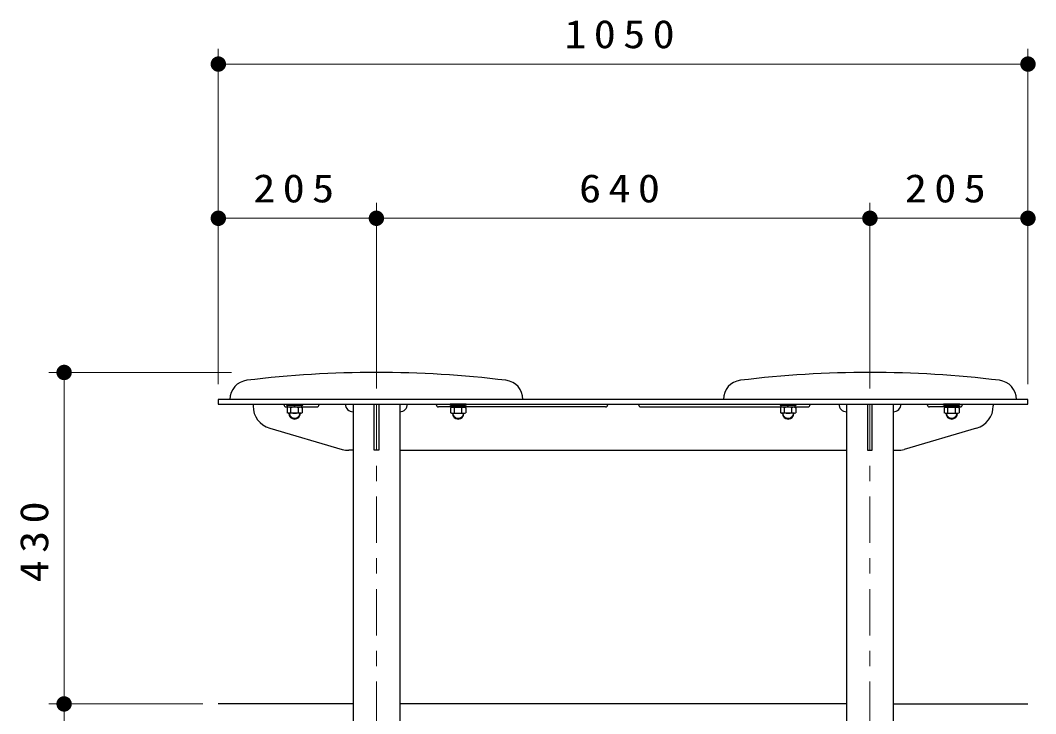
# Model space of a CAD drawing. Units: millimetres on the paper, scale 1:20. Extents: x -385 to 0, y 0 to 267.
# Drawn here: x -286.7 to -220.8, y 113.4 to 158.4 of the extents above; entities that cross this region are included whole.
import ezdxf

# ---------------------------------------------------------------- set-up
doc = ezdxf.new("R2010")
doc.units = ezdxf.units.MM
doc.linetypes.add('USER1', pattern=[4.5, 2.5, -2])
doc.linetypes.add('USER2', pattern=[6, 3, -1, 1, -1])
doc.layers.add('LY_1', color=7, linetype='Continuous', lineweight=25)
doc.styles.add('ＭＳ ゴシック', font='')
doc.styles.get('ＭＳ ゴシック').set_extended_font_data('MS Gothic')

# ---------------------------------------------------------------- blocks, each defined once
blk = doc.blocks.new('filled_dot')
at = {"color": 0, "linetype": 'Continuous', "lineweight": -2, "const_width": 1.25}
blk.add_lwpolyline([(-0.625, 0, 1), (0.625, 0, 1)], format="xyb", close=True, dxfattribs=at)

msp = doc.modelspace()

# ---------------------------------------------------------------- linework, layer by layer
at = {"layer": 'LY_1', "lineweight": 13}
for p, q in [((-273.85, 134.804), (-273.85, 156.554)), ((-221.35, 134.804), (-221.35, 156.554)), ((-273.85, 155.554), (-221.35, 155.554)), ((-263.6, 134.504), (-263.6, 146.554)), ((-231.6, 134.504), (-231.6, 146.554)), ((-273.85, 145.554), (-263.6, 145.554)), ((-263.6, 145.554), (-231.6, 145.554)), ((-231.6, 145.554), (-221.35, 145.554)), ((-273.001, 135.554), (-284.85, 135.554)), ((-283.85, 114.054), (-283.85, 135.554)), ((-274.85, 114.054), (-284.85, 114.054)), ((-283.85, 108.054), (-283.85, 114.054))]:
    msp.add_line(p, q, dxfattribs=at)
at = {"layer": 'LY_1'}
for p, q in [((-273.85, 133.804), (-273.85, 133.504)), ((-221.35, 133.804), (-273.85, 133.804)), ((-221.35, 133.504), (-221.35, 133.804)), ((-273.85, 133.504), (-221.35, 133.504)), ((-269.428, 133.504), (-269.428, 133.429)), ((-269.428, 133.504), (-268.378, 133.504)), ((-269.428, 133.429), (-268.378, 133.429)), ((-269.327, 133.304), (-269.393, 133.267)), ((-269.393, 133.267), (-269.393, 132.942)), ((-268.443, 133.429), (-269.363, 133.429)), ((-269.363, 133.304), (-269.363, 133.429)), ((-268.443, 133.304), (-269.363, 133.304)), ((-268.479, 133.304), (-269.327, 133.304)), ((-269.148, 132.942), (-269.148, 133.267)), ((-268.937, 133.304), (-268.903, 133.429)), ((-268.903, 133.304), (-268.87, 133.429)), ((-268.658, 132.942), (-268.658, 133.267)), ((-268.479, 133.304), (-268.413, 133.267)), ((-268.443, 133.304), (-268.443, 133.429)), ((-268.413, 133.267), (-268.413, 132.942)), ((-268.378, 133.429), (-268.378, 133.504)), ((-265.112, 133.504), (-265.112, 114.054)), ((-262.087, 133.504), (-262.087, 114.054)), ((-258.822, 133.429), (-258.822, 133.504)), ((-257.772, 133.504), (-258.822, 133.504)), ((-257.772, 133.429), (-258.822, 133.429)), ((-258.721, 133.304), (-258.787, 133.267)), ((-258.787, 133.267), (-258.787, 132.942)), ((-258.757, 133.429), (-257.837, 133.429)), ((-258.757, 133.304), (-258.757, 133.429)), ((-258.757, 133.304), (-257.837, 133.304)), ((-258.721, 133.304), (-257.872, 133.304)), ((-258.542, 132.942), (-258.542, 133.267)), ((-258.297, 133.304), (-258.33, 133.429)), ((-258.263, 133.304), (-258.297, 133.429)), ((-258.052, 132.942), (-258.052, 133.267)), ((-257.872, 133.304), (-257.807, 133.267)), ((-257.837, 133.304), (-257.837, 133.429)), ((-257.807, 133.267), (-257.807, 132.942)), ((-257.772, 133.504), (-257.772, 133.429)), ((-237.428, 133.504), (-237.428, 133.429)), ((-237.428, 133.504), (-236.378, 133.504)), ((-237.428, 133.429), (-236.378, 133.429)), ((-237.327, 133.304), (-237.393, 133.267)), ((-237.393, 133.267), (-237.393, 132.942)), ((-236.443, 133.429), (-237.363, 133.429)), ((-237.363, 133.304), (-237.363, 133.429)), ((-236.443, 133.304), (-237.363, 133.304)), ((-236.479, 133.304), (-237.327, 133.304)), ((-237.148, 132.942), (-237.148, 133.267)), ((-236.937, 133.304), (-236.903, 133.429)), ((-236.903, 133.304), (-236.87, 133.429)), ((-236.658, 132.942), (-236.658, 133.267)), ((-236.479, 133.304), (-236.413, 133.267)), ((-236.443, 133.304), (-236.443, 133.429)), ((-236.413, 133.267), (-236.413, 132.942)), ((-236.378, 133.429), (-236.378, 133.504)), ((-233.112, 133.504), (-233.112, 114.054)), ((-230.087, 133.504), (-230.087, 114.054)), ((-226.822, 133.429), (-226.822, 133.504)), ((-225.772, 133.504), (-226.822, 133.504)), ((-225.772, 133.429), (-226.822, 133.429)), ((-226.721, 133.304), (-226.787, 133.267)), ((-226.787, 133.267), (-226.787, 132.942)), ((-226.757, 133.429), (-225.837, 133.429)), ((-226.757, 133.304), (-226.757, 133.429)), ((-226.757, 133.304), (-225.837, 133.304)), ((-226.721, 133.304), (-225.872, 133.304)), ((-226.542, 132.942), (-226.542, 133.267)), ((-226.297, 133.304), (-226.33, 133.429)), ((-226.263, 133.304), (-226.297, 133.429)), ((-226.052, 132.942), (-226.052, 133.267)), ((-225.872, 133.304), (-225.807, 133.267)), ((-225.837, 133.304), (-225.837, 133.429)), ((-225.807, 133.267), (-225.807, 132.942)), ((-225.772, 133.504), (-225.772, 133.429)), ((-269.327, 132.904), (-269.393, 132.942)), ((-268.479, 132.904), (-269.327, 132.904)), ((-268.479, 132.904), (-268.413, 132.942)), ((-258.721, 132.904), (-258.787, 132.942)), ((-258.721, 132.904), (-257.872, 132.904)), ((-257.872, 132.904), (-257.807, 132.942)), ((-237.327, 132.904), (-237.393, 132.942)), ((-236.479, 132.904), (-237.327, 132.904)), ((-236.479, 132.904), (-236.413, 132.942)), ((-226.721, 132.904), (-226.787, 132.942)), ((-226.721, 132.904), (-225.872, 132.904)), ((-225.872, 132.904), (-225.807, 132.942)), ((-265.112, 114.054), (-273.85, 114.054)), ((-233.112, 114.054), (-262.087, 114.054)), ((-230.087, 114.054), (-221.35, 114.054))]:
    msp.add_line(p, q, dxfattribs=at)
at = {"layer": 'LY_1', "color": 131}
for p, q in [((-271.6, 133.504), (-271.6, 133.379)), ((-269.6, 133.504), (-269.6, 133.468)), ((-269.45, 133.318), (-267.465, 133.318)), ((-267.315, 133.504), (-267.315, 133.468)), ((-263.75, 130.504), (-263.75, 133.504)), ((-263.45, 133.504), (-263.45, 130.504)), ((-259.725, 133.504), (-259.725, 133.468)), ((-248.75, 133.318), (-259.575, 133.318)), ((-248.6, 133.504), (-248.6, 133.468)), ((-246.6, 133.504), (-246.6, 133.468)), ((-246.45, 133.318), (-235.625, 133.318)), ((-235.475, 133.504), (-235.475, 133.468)), ((-231.75, 133.504), (-231.75, 130.504)), ((-231.45, 130.504), (-231.45, 133.504)), ((-227.885, 133.504), (-227.885, 133.468)), ((-225.75, 133.318), (-227.735, 133.318)), ((-225.6, 133.504), (-225.6, 133.468)), ((-223.6, 133.504), (-223.6, 133.379)), ((-270.521, 131.939), (-265.818, 130.565)), ((-224.679, 131.939), (-229.381, 130.565)), ((-265.112, 130.504), (-265.398, 130.504)), ((-263.45, 130.504), (-263.75, 130.504)), ((-262.087, 130.504), (-233.112, 130.504)), ((-231.75, 130.504), (-231.45, 130.504)), ((-230.087, 130.504), (-229.802, 130.504))]:
    msp.add_line(p, q, dxfattribs=at)
at = {"layer": 'LY_1', "linetype": 'USER2', "lineweight": 13}
for p, q in [((-263.6, 133.504), (-263.6, 114.054)), ((-231.6, 133.504), (-231.6, 114.054))]:
    msp.add_line(p, q, dxfattribs=at)
at = {"layer": 'LY_1', "color": 4}
for p, q in [((-265.112, 114.054), (-265.112, 108.354)), ((-262.087, 114.054), (-262.087, 108.354)), ((-233.112, 114.054), (-233.112, 108.354)), ((-230.087, 114.054), (-230.087, 108.354))]:
    msp.add_line(p, q, dxfattribs=at)
at = {"layer": 'LY_1', "color": 4, "linetype": 'USER2', "lineweight": 13}
for p, q in [((-263.6, 114.054), (-263.6, 96.141)), ((-231.6, 114.054), (-231.6, 96.141))]:
    msp.add_line(p, q, dxfattribs=at)
at = {"layer": 'LY_1', "color": 131}
for centre, radius, start, end in [((-271.85, 133.804), 1.25, 96.93646, 180), ((-263.6, 65.992), 69.562, 83.06354, 96.93646), ((-255.35, 133.804), 1.25, 0, 83.06354), ((-239.85, 133.804), 1.25, 96.93646, 180), ((-231.6, 65.992), 69.562, 83.06354, 96.93646), ((-223.35, 133.804), 1.25, 0, 83.06354), ((-270.1, 133.379), 1.5, 180, 253.70765), ((-269.45, 133.468), 0.15, 180, 270), ((-267.465, 133.468), 0.15, 270, 0), ((-265.112, 133.504), 0.5, 180, 270), ((-262.087, 133.504), 0.5, 270, 0), ((-259.575, 133.468), 0.15, 180, 270), ((-248.75, 133.468), 0.15, 270, 0), ((-246.45, 133.468), 0.15, 180, 270), ((-235.625, 133.468), 0.15, 270, 0), ((-233.112, 133.504), 0.5, 180, 270), ((-230.087, 133.504), 0.5, 270, 0), ((-227.735, 133.468), 0.15, 180, 270), ((-225.75, 133.468), 0.15, 270, 0), ((-225.1, 133.379), 1.5, 286.29235, 0), ((-265.398, 132.004), 1.5, 253.70765, 270), ((-229.802, 132.004), 1.5, 270, 286.29235)]:
    msp.add_arc(centre, radius, start, end, dxfattribs=at)
at = {"layer": 'LY_1'}
for centre, radius, start, end in [((-269.327, 132.861), 0.443, 66.13494, 89.99997), ((-268.903, 132.494), 0.811, 72.41193, 107.58806), ((-268.479, 132.861), 0.443, 90, 113.86506), ((-258.721, 132.861), 0.443, 66.13494, 90), ((-258.297, 132.494), 0.811, 72.41194, 107.58807), ((-257.872, 132.861), 0.443, 90.00003, 113.86506), ((-237.327, 132.861), 0.443, 66.13494, 89.99997), ((-236.903, 132.494), 0.811, 72.41193, 107.58806), ((-236.479, 132.861), 0.443, 90, 113.86506), ((-226.721, 132.861), 0.443, 66.13494, 90), ((-226.297, 132.494), 0.811, 72.41194, 107.58807), ((-225.872, 132.861), 0.443, 90.00003, 113.86506), ((-269.327, 133.348), 0.443, 270.00004, 293.86505), ((-268.903, 132.904), 0.375, 180, 359.99999), ((-268.903, 133.715), 0.811, 252.41192, 287.58805), ((-268.479, 133.348), 0.443, 246.13492, 269.99998), ((-258.721, 133.348), 0.443, 270.00002, 293.86508), ((-258.297, 132.904), 0.375, 180.00001, 0), ((-258.297, 133.715), 0.811, 252.41195, 287.58808), ((-257.872, 133.348), 0.443, 246.13495, 269.99996), ((-237.327, 133.348), 0.443, 270.00004, 293.86505), ((-236.903, 132.904), 0.375, 180, 359.99999), ((-236.903, 133.715), 0.811, 252.41192, 287.58805), ((-236.479, 133.348), 0.443, 246.13492, 269.99998), ((-226.721, 133.348), 0.443, 270.00002, 293.86508), ((-226.297, 132.904), 0.375, 180.00001, 0), ((-226.297, 133.715), 0.811, 252.41195, 287.58808), ((-225.872, 133.348), 0.443, 246.13495, 269.99996)]:
    msp.add_arc(centre, radius, start, end, dxfattribs=at)
at = {"layer": 'LY_1', "linetype": 'USER1', "lineweight": 13}
for centre, start, end in [((-268.903, 132.904), 180, 359.99999), ((-258.297, 132.904), 180.00001, 0), ((-236.903, 132.904), 180, 359.99999), ((-226.297, 132.904), 180.00001, 0)]:
    msp.add_arc(centre, 0.325, start, end, dxfattribs=at)

# ---------------------------------------------------------------- block references
at = {"layer": 'LY_1', "lineweight": 13, "xscale": 0.4, "yscale": 0.4}
for p in [(-273.85, 155.554), (-273.85, 145.554), (-263.6, 145.554), (-231.6, 145.554)]:
    msp.add_blockref('filled_dot', p, dxfattribs=at)
for p, rotation in [((-221.35, 155.554), 180), ((-263.6, 145.554), 180), ((-231.6, 145.554), 180), ((-221.35, 145.554), 180), ((-283.85, 135.554), 270), ((-283.85, 114.054), 90), ((-283.85, 114.054), 270)]:
    msp.add_blockref('filled_dot', p, dxfattribs=dict(at, rotation=rotation))

# ---------------------------------------------------------------- texts
at = {"layer": 'LY_1', "char_height": 1.833, "attachment_point": 8, "style": 'ＭＳ ゴシック'}
for s, insert in [('\\T1.33;\\W1.15;1050', (-247.6, 156.554)), ('\\T1.33;\\W1.15;205', (-268.725, 146.554)), ('\\T1.33;\\W1.15;640', (-247.6, 146.554)), ('\\T1.33;\\W1.15;205', (-226.475, 146.554))]:
    msp.add_mtext(s, dxfattribs=dict(at, insert=insert))
at = {"layer": 'LY_1', "insert": (-284.85, 124.804), "char_height": 1.833, "attachment_point": 8, "rotation": 90, "style": 'ＭＳ ゴシック'}
msp.add_mtext('\\T1.33;\\W1.15;430', dxfattribs=at)

doc.saveas('drawing.dxf')
